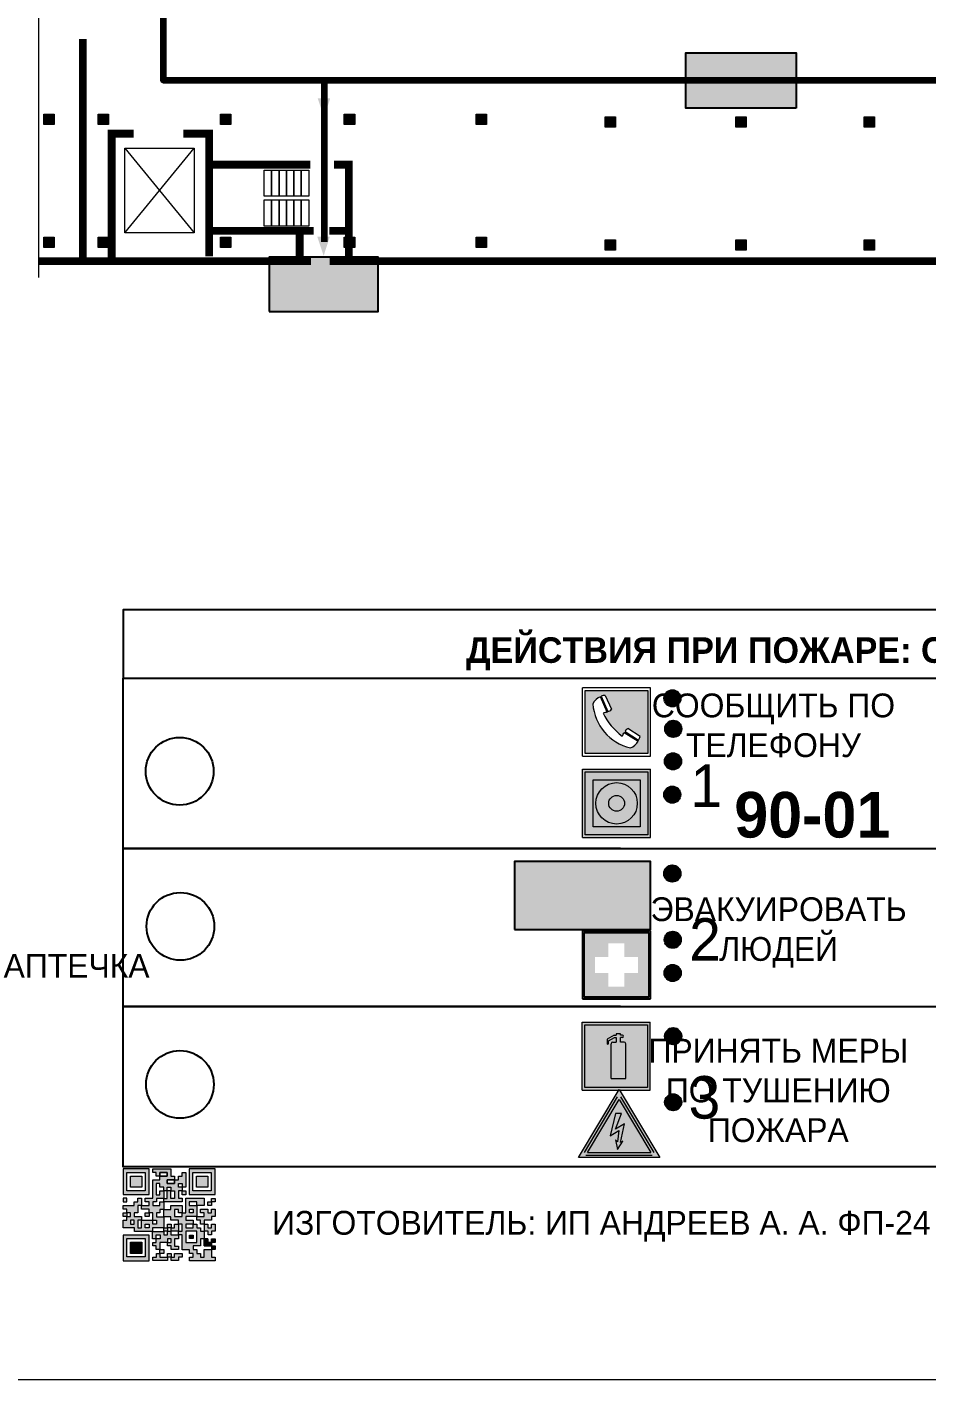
# Model space of a CAD drawing. Header units: millimetres. Extents: x 13810 to 67229, y 12374 to 21950.
# Drawn here: x 27290.6 to 27396.4, y 13757.5 to 13916.4 of the extents above; entities that cross this region are included whole.
import ezdxf

# ---------------------------------------------------------------- set-up
doc = ezdxf.new("R2010")
doc.units = ezdxf.units.MM
doc.layers.add('План_Штампы', color=7, linetype='Continuous')
doc.styles.add('обычный', font='arial.ttf')

# ---------------------------------------------------------------- blocks, each defined once
blk = doc.blocks.new('A$C3E6D3DDE')
at = {"lineweight": 5}
h = blk.add_hatch(color=40, dxfattribs=at)
h.paths.add_polyline_path([(24.1, 1.45), (16.46, -11.35), (31.74, -11.35)])
h.paths.add_polyline_path([(24.09, -0.46), (30.03, -10.41), (18.14, -10.41)], flags=16)
h.paths.add_polyline_path([(24.54, -3.08), (23.41, -6.02), (25.13, -5.01), (24.33, -8.5), (24.82, -8.27), (23.79, -9.86), (23.4, -8.04), (23.8, -8.43), (24.04, -6.29), (22.39, -7.25), (23.44, -3.08)], flags=0)
h = blk.add_hatch(color=256, dxfattribs=at)
h.paths.add_polyline_path([(24.37, 0.03, 0.567511), (23.82, 0.03), (17.59, -10.4, 0.582454), (17.86, -10.88), (30.32, -10.88, 0.582149), (30.6, -10.4)])
h.paths.add_polyline_path([(24.09, -0.46), (18.14, -10.41), (30.03, -10.41)], flags=16)
h.paths.add_polyline_path([(24.54, -3.08), (23.41, -6.02), (25.13, -5.01), (24.33, -8.5), (24.82, -8.27), (23.79, -9.86), (23.4, -8.04), (23.8, -8.43), (24.04, -6.29), (22.39, -7.25), (23.44, -3.08)], flags=0)
h = blk.add_hatch(color=40, dxfattribs=at)
h.paths.add_polyline_path([(24.09, -0.46), (18.14, -10.41), (30.03, -10.41)])
h.paths.add_polyline_path([(24.82, -8.27), (23.79, -9.86), (23.4, -8.04), (23.8, -8.43), (24.04, -6.29), (22.39, -7.25), (23.44, -3.08), (24.54, -3.08), (23.41, -6.02), (25.13, -5.01), (24.33, -8.5)], flags=16)
at = {"color": 40, "lineweight": 5}
for p, q in [((16.46, -11.35), (24.1, 1.45)), ((24.1, 1.45), (31.74, -11.35))]:
    blk.add_line(p, q, dxfattribs=at)
at = {"lineweight": 5}
for p, q in [((17.59, -10.4), (23.82, 0.03)), ((24.37, 0.03), (30.6, -10.4)), ((18.14, -10.41), (24.09, -0.46)), ((24.09, -0.46), (30.03, -10.41)), ((23.44, -3.08), (22.39, -7.25)), ((23.41, -6.02), (24.54, -3.08)), ((25.13, -5.01), (23.41, -6.02)), ((24.54, -3.08), (23.44, -3.08)), ((24.33, -8.5), (25.13, -5.01)), ((22.39, -7.25), (24.04, -6.29)), ((24.04, -6.29), (23.8, -8.43)), ((23.8, -8.43), (23.4, -8.04)), ((23.4, -8.04), (23.79, -9.86)), ((23.79, -9.86), (24.82, -8.27)), ((24.82, -8.27), (24.33, -8.5)), ((17.86, -10.88), (30.32, -10.88)), ((18.14, -10.41), (30.03, -10.41))]:
    blk.add_line(p, q, dxfattribs=at)
at = {"color": 50, "lineweight": 5}
blk.add_line((31.74, -11.35), (16.46, -11.35), dxfattribs=at)
blk = doc.blocks.new('A$C456E1F9C')
at = {"lineweight": 5}
h = blk.add_hatch(color=242, dxfattribs=at)
h.paths.add_polyline_path([(0.51, -1.47), (0.51, -13.26), (12.29, -13.26), (12.29, -1.47)])
h.paths.add_polyline_path([(5.42, -4.95, -0.254479), (4.78, -5.4), (3.52, -2.53, -0.209735), (4.23, -2.4)], flags=16)
h.paths.add_polyline_path([(8.53, -8.6), (10.87, -10.17), (10.54, -10.76), (8.03, -9.13, -0.192251)], flags=16)
h.paths.add_polyline_path([(4.61, -5.49, 0.005518), (3.87, -5.72, 0.128647), (7.49, -10.01, 0.00809), (7.83, -9.33), (10.47, -10.97, -0.16736), (8.99, -12.25, -0.327862), (1.95, -3.95, -0.166952), (3.36, -2.62)], flags=16)
at = {"color": 242, "lineweight": 5}
for p, q in [((0, -13.77), (0, -0.97)), ((12.8, -0.97), (0, -0.97)), ((3.52, -2.53), (4.78, -5.4)), ((4.23, -2.4), (5.42, -4.95)), ((12.8, -13.77), (12.8, -0.97)), ((4.61, -5.49), (3.36, -2.62)), ((7.83, -9.33), (10.47, -10.97)), ((8.03, -9.13), (10.54, -10.76)), ((10.81, -10.12), (8.53, -8.6)), ((10.8, -10.3), (10.81, -10.12)), ((10.54, -10.76), (10.8, -10.3)), ((0, -13.77), (12.8, -13.77))]:
    blk.add_line(p, q, dxfattribs=at)
blk.add_lwpolyline([(0.51, -1.47), (12.29, -1.47), (12.29, -13.26), (0.51, -13.26)], close=True, dxfattribs=at)
for centre, radius, start, end in [((4.02, -3.27), 0.891, 76.3284, 123.7092), ((4.59, -5.34), 2.99, 114.2845, 152.1974), ((11.12, -3.31), 9.19, 183.9915, 256.6009), ((4.68, -4.59), 0.824, 276.9621, 334.0723), ((14.98, -39.1), 35.17, 107.1487, 108.4135), ((13.86, -0.94), 11.08, 205.5536, 234.8762), ((-13.31, 0.8), 23.44, 332.5487, 334.4027), ((8.94, -9.5), 0.989, 114.4092, 157.9388), ((7.87, -9.46), 3, 291.9291, 329.9329)]:
    blk.add_arc(centre, radius, start, end, dxfattribs=at)
blk = doc.blocks.new('A$C54414219')
at = {"true_color": 0xffffff}
h = blk.add_hatch(color=7, dxfattribs=at)
h.paths.add_polyline_path([(2.39, -9.45), (2.39, -18.3), (11.23, -18.3), (11.23, -9.45)], flags=0)
h.paths.add_polyline_path([(10.71, -13.87, -1), (2.92, -13.87, -1)], flags=0)
h.paths.add_polyline_path([(8.3, -13.87, -1), (5.33, -13.87, -1)], flags=0)
h.paths.add_polyline_path([(0.41, -7.47), (0.41, -20.27), (13.21, -20.27), (13.21, -7.47)])
h.paths.add_polyline_path([(0.92, -19.77), (12.71, -19.77), (12.71, -7.98), (0.92, -7.98)], flags=16)
h.paths.add_polyline_path([(11.23, -9.45), (11.23, -18.3), (2.39, -18.3), (2.39, -9.45)], flags=0)
at = {"lineweight": 5}
h = blk.add_hatch(color=242, dxfattribs=at)
h.paths.add_polyline_path([(12.71, -7.98), (0.92, -7.98), (0.92, -19.77), (12.71, -19.77)])
h.paths.add_polyline_path([(11.23, -18.3), (2.39, -18.3), (2.39, -9.45), (11.23, -9.45)], flags=16)
h.paths.add_polyline_path([(10.71, -13.87, -1), (2.92, -13.87, -1)], flags=0)
h.paths.add_polyline_path([(8.3, -13.87, -1), (5.33, -13.87, -1)], flags=0)
at = {"true_color": 0xffffff}
h = blk.add_hatch(color=7, dxfattribs=at)
h.paths.add_polyline_path([(2.39, -9.45), (2.39, -18.3), (11.23, -18.3), (11.23, -9.45)])
h.paths.add_polyline_path([(10.71, -13.87, -1), (2.92, -13.87, -1)], flags=16)
h.paths.add_polyline_path([(8.3, -13.87, -1), (5.33, -13.87, -1)], flags=0)
at = {"lineweight": 5}
h = blk.add_hatch(color=242, dxfattribs=at)
h.paths.add_polyline_path([(2.92, -13.87, 1), (10.71, -13.87, 1)])
h.paths.add_polyline_path([(8.3, -13.87, -1), (5.33, -13.87, -1)], flags=16)
at = {"color": 242, "lineweight": 5}
for p, q in [((0.41, -20.27), (0.41, -7.47)), ((0.41, -7.47), (13.21, -7.47)), ((0.41, -7.47), (13.21, -7.47)), ((13.21, -20.27), (13.21, -7.47)), ((0.41, -20.27), (13.21, -20.27))]:
    blk.add_line(p, q, dxfattribs=at)
for points in [[(0.92, -7.98), (12.71, -7.98), (12.71, -19.77), (0.92, -19.77)], [(2.39, -9.45), (11.23, -9.45), (11.23, -18.3), (2.39, -18.3)]]:
    blk.add_lwpolyline(points, close=True, dxfattribs=at)
for radius in [3.89, 1.49]:
    blk.add_circle((6.81, -13.87), radius, dxfattribs=at)
blk = doc.blocks.new('A$C32E8229D')
at = {"true_color": 0xffffff}
blk.add_hatch(color=7, dxfattribs=at).paths.add_polyline_path([(0, 0), (0, -8), (16, -8), (16, 0)])
h = blk.add_hatch(color=126)
h.paths.add_polyline_path([(0.2, -0.2), (15.8, -0.2), (15.8, -7.8), (0.2, -7.8)])
h.paths.add_polyline_path([(13.49, -2.05), (12.08, -2.05), (11.37, -2.63, 0.162397), (11.29, -2.84), (11.29, -3.63), (10.35, -3.63), (10.35, -4.05), (11.68, -4.05), (11.68, -3.48), (12.26, -4.28), (11.29, -5.1), (11.29, -6.78), (11.85, -6.78), (11.85, -5.44), (12.8, -4.64), (12.8, -5.94), (14.46, -5.94), (14.46, -5.39), (13.45, -5.39), (13.45, -3.97), (12.46, -2.59), (13.15, -2.59), (13.69, -3.34), (14.18, -3)], flags=16)
h.paths.add_polyline_path([(10.74, -1.82, 1), (11.8, -1.82, 1)], flags=16)
h.paths.add_polyline_path([(9.39, -3.59), (5.99, -3.59), (6.56, -3.03), (5.91, -3.03), (5.1, -3.83), (5.91, -4.64), (6.56, -4.64), (5.99, -4.09), (9.39, -4.09)], flags=16)
h.paths.add_polyline_path([(4.29, -1.08), (1.72, -1.08), (1.72, -6.6), (4.29, -6.6)], flags=16)
at = {"color": 126}
blk.add_lwpolyline([(16, -8), (0, -8), (0, 0), (16, 0)], close=True, dxfattribs=at)
blk = doc.blocks.new('A$C18900ED3')
h = blk.add_hatch(color=126)
h.paths.add_polyline_path([(-0.18, -0.18), (-7.02, -0.18), (-7.02, -7.02), (-0.18, -7.02)])
h.paths.add_polyline_path([(-5.89, -4.46), (-5.89, -2.77), (-4.46, -2.77), (-4.46, -1.31), (-2.77, -1.31), (-2.77, -2.77), (-1.33, -2.77), (-1.33, -4.46), (-2.77, -4.46), (-2.77, -5.89), (-4.46, -5.89), (-4.46, -4.46)], flags=16)
at = {"color": 126}
for p, q in [((-7.2, 0), (-7.2, -7.2)), ((0, 0), (-7.2, 0)), ((0, -7.2), (0, 0)), ((-7.02, -7.02), (-7.02, -0.18)), ((-7.02, -0.18), (-0.18, -0.18)), ((-0.18, -0.18), (-0.18, -7.02)), ((-0.18, -7.02), (-7.02, -7.02)), ((-7.2, -7.2), (0, -7.2))]:
    blk.add_line(p, q, dxfattribs=at)
blk = doc.blocks.new('A$C3AD82952')
at = {"true_color": 0xf5f5ff}
h = blk.add_hatch(color=7, dxfattribs=at)
h.dxf.hatch_style = 1
h.paths.add_polyline_path([(8.21, 8.73, 0.414214), (7.89, 9.05), (7.22, 9.05), (7.22, 9.92), (7.59, 9.92, 1), (7.57, 10.36), (7.22, 10.36), (7.22, 10.6), (6.43, 10.6), (6.43, 10.36), (6.01, 10.36), (4.74, 9.59), (4.74, 8.69), (4.98, 8.73), (4.98, 9.26), (6.12, 9.91), (6.43, 9.91), (6.43, 9.05), (5.76, 9.05, 0.414214), (5.44, 8.73), (5.44, 2.2), (8.21, 2.2)], flags=0)
h.paths.add_polyline_path([(12.8, 12.8), (0, 12.8), (0, 0), (12.8, 0)])
h.paths.add_polyline_path([(0.51, 12.29), (12.29, 12.29), (12.29, 0.51), (0.51, 0.51)], flags=16)
h.paths.add_polyline_path([(4.74, 9.59), (6.01, 10.36), (6.43, 10.36), (6.43, 10.6), (7.22, 10.6), (7.22, 10.36), (7.59, 10.36, -0.94586), (7.59, 9.92), (7.22, 9.92), (7.22, 9.05), (7.89, 9.05, -0.414214), (8.21, 8.73), (8.21, 2.2), (5.44, 2.2), (5.44, 8.73, -0.414214), (5.76, 9.05), (6.43, 9.05), (6.43, 9.91), (6.12, 9.91), (4.98, 9.26), (4.98, 8.73), (4.74, 8.69)], flags=0)
h = blk.add_hatch(color=242)
h.dxf.hatch_style = 1
h.paths.add_polyline_path([(12.29, 12.29), (0.51, 12.29), (0.51, 0.51), (12.29, 0.51)])
h.paths.add_polyline_path([(4.74, 8.69), (4.74, 9.59), (6.01, 10.36), (6.43, 10.36), (6.43, 10.6), (7.22, 10.6), (7.22, 10.36), (7.59, 10.36, -0.94586), (7.59, 9.92), (7.22, 9.92), (7.22, 9.05), (7.89, 9.05, -0.414214), (8.21, 8.73), (8.21, 2.2), (5.44, 2.2), (5.44, 8.73, -0.414214), (5.76, 9.05), (6.43, 9.05), (6.43, 9.91), (6.12, 9.91), (4.98, 9.26), (4.98, 8.73)], flags=16)
h = blk.add_hatch(color=7, dxfattribs=at)
h.dxf.hatch_style = 1
h.paths.add_polyline_path([(8.21, 8.73, 0.414214), (7.89, 9.05), (7.22, 9.05), (7.22, 9.92), (7.59, 9.92, 1), (7.57, 10.36), (7.22, 10.36), (7.22, 10.6), (6.43, 10.6), (6.43, 10.36), (6.01, 10.36), (4.74, 9.59), (4.74, 8.69), (4.98, 8.73), (4.98, 9.26), (6.12, 9.91), (6.43, 9.91), (6.43, 9.05), (5.76, 9.05, 0.414214), (5.44, 8.73), (5.44, 2.2), (8.21, 2.2)])
at = {"color": 242, "lineweight": 5}
for p, q in [((0, 0), (0, 12.8)), ((0, 12.8), (12.8, 12.8)), ((12.8, 0), (12.8, 12.8)), ((6.01, 10.36), (4.74, 9.59)), ((6.01, 10.36), (6.43, 10.36)), ((7.22, 10.6), (6.43, 10.6)), ((6.43, 10.6), (6.43, 10.36)), ((7.22, 10.36), (7.22, 10.6)), ((7.59, 10.36), (7.22, 10.36)), ((4.74, 9.59), (4.74, 8.69)), ((4.74, 8.69), (4.98, 8.73)), ((4.98, 9.26), (6.12, 9.91)), ((4.98, 8.73), (4.98, 9.26)), ((5.44, 2.2), (5.44, 8.73)), ((5.76, 9.05), (6.43, 9.05)), ((6.12, 9.91), (6.43, 9.91)), ((6.43, 9.91), (6.43, 9.05)), ((7.22, 9.05), (7.22, 9.92)), ((7.59, 9.92), (7.22, 9.92)), ((7.89, 9.05), (7.22, 9.05)), ((8.21, 2.2), (8.21, 8.73)), ((0, 0), (12.8, 0)), ((5.44, 2.2), (8.21, 2.2))]:
    blk.add_line(p, q, dxfattribs=at)
blk.add_lwpolyline([(0.51, 12.29), (12.29, 12.29), (12.29, 0.51), (0.51, 0.51)], close=True, dxfattribs=at)
for centre, radius, start, end in [((7.58, 10.14), 0.223, 273.1875, 86.8125), ((5.76, 8.73), 0.32, 90, 180), ((7.89, 8.73), 0.32, 0, 90)]:
    blk.add_arc(centre, radius, start, end, dxfattribs=at)
blk = doc.blocks.new('QR')
at = {"lineweight": 0}
h = blk.add_hatch(color=256, dxfattribs=at)
h.dxf.hatch_style = 1
h.paths.add_polyline_path([(9241.16, 2687.38), (9242.01, 2687.38), (9242.01, 2687.83), (9241.59, 2687.83), (9241.59, 2688.68), (9239.45, 2688.68), (9239.45, 2688.25), (9239.86, 2688.25), (9239.86, 2687.83), (9240.29, 2687.83), (9240.29, 2688.25), (9241.16, 2688.25), (9241.16, 2687.83), (9240.29, 2687.83), (9240.29, 2687.38), (9239.45, 2687.38), (9239.45, 2685.22), (9238.57, 2685.22), (9238.57, 2684.8), (9239.02, 2684.8), (9239.02, 2684.37), (9238.13, 2684.37), (9238.13, 2683.92), (9239.02, 2683.92), (9239.02, 2683.5), (9239.44, 2683.5), (9239.44, 2682.64), (9239.87, 2682.64), (9239.87, 2682.18), (9239.44, 2682.18), (9239.44, 2682.64), (9238.13, 2682.64), (9238.13, 2681.76), (9237.71, 2681.76), (9237.71, 2682.64), (9238.13, 2682.64), (9238.13, 2683.07), (9237.27, 2683.07), (9237.27, 2683.51), (9237.71, 2683.51), (9237.71, 2684.37), (9238.13, 2684.37), (9238.13, 2685.22), (9237.71, 2685.22), (9237.71, 2684.8), (9237.28, 2684.8), (9237.28, 2684.38), (9235.98, 2684.38), (9235.98, 2683.92), (9236.4, 2683.92), (9236.4, 2683.49), (9236.84, 2683.49), (9236.84, 2683.07), (9236.4, 2683.07), (9236.4, 2682.64), (9235.98, 2682.64), (9235.98, 2681.76), (9237.29, 2681.76), (9237.29, 2681.33), (9239.43, 2681.33), (9239.43, 2681.76), (9240.74, 2681.76), (9240.74, 2683.05), (9239.87, 2683.05), (9239.87, 2683.5), (9240.29, 2683.5), (9240.29, 2683.91), (9240.74, 2683.91), (9240.74, 2684.81), (9240.29, 2684.81), (9240.29, 2684.79), (9240.29, 2684.37), (9239.45, 2684.37), (9239.45, 2684.8), (9239.87, 2684.8), (9239.87, 2685.21), (9240.74, 2685.21), (9240.74, 2686.1), (9240.29, 2686.1), (9240.29, 2685.64), (9239.86, 2685.64), (9239.86, 2686.95), (9240.29, 2686.95), (9240.29, 2686.52), (9240.74, 2686.52), (9240.74, 2686.1), (9241.16, 2686.1), (9241.16, 2686.53), (9241.59, 2686.53), (9241.59, 2686.1), (9242.02, 2686.1), (9242.02, 2685.21), (9241.59, 2685.21), (9241.59, 2686.1), (9241.16, 2686.1), (9241.16, 2685.21), (9240.74, 2685.21), (9240.74, 2684.81), (9242.89, 2684.81), (9242.89, 2685.22), (9242.47, 2685.22), (9242.47, 2686.11), (9242.89, 2686.11), (9242.89, 2686.52), (9242.46, 2686.52), (9242.46, 2686.95), (9242.89, 2686.95), (9242.89, 2686.52), (9243.32, 2686.52), (9243.32, 2688.26), (9242.9, 2688.26), (9242.9, 2687.83), (9242.47, 2687.83), (9242.47, 2687.38), (9242.01, 2687.38), (9242.01, 2686.94), (9241.16, 2686.94)])
h.paths.add_polyline_path([(9239.02, 2682.18), (9239.02, 2681.76), (9238.54, 2681.76), (9238.54, 2682.18)], flags=16)
h.paths.add_polyline_path([(9237.27, 2682.65), (9237.27, 2682.19), (9236.83, 2682.19), (9236.83, 2682.65)], flags=16)
h = blk.add_hatch(color=256, dxfattribs=at)
h.dxf.hatch_style = 1
h.paths.add_polyline_path([(9238.15, 2687.83), (9236.83, 2687.83), (9236.83, 2686.52), (9238.15, 2686.52)], flags=0)
h.paths.add_polyline_path([(9239.01, 2685.65), (9239.01, 2688.68), (9235.98, 2688.68), (9235.98, 2685.65)])
h.paths.add_polyline_path([(9236.41, 2686.1), (9236.41, 2688.26), (9238.56, 2688.26), (9238.56, 2686.1)], flags=16)
h.paths.add_polyline_path([(9236.83, 2686.52), (9236.83, 2687.83), (9238.15, 2687.83), (9238.15, 2686.52)], flags=0)
h = blk.add_hatch(color=256, dxfattribs=at)
h.dxf.hatch_style = 1
h.paths.add_polyline_path([(9238.15, 2686.52), (9238.15, 2687.83), (9236.83, 2687.83), (9236.83, 2686.52)])
h.paths.add_polyline_path([(9245.91, 2686.52), (9245.91, 2687.83), (9244.59, 2687.83), (9244.59, 2686.52)], flags=0)
h.paths.add_polyline_path([(9246.77, 2685.65), (9246.77, 2688.68), (9243.74, 2688.68), (9243.74, 2685.65)])
h.paths.add_polyline_path([(9244.17, 2686.1), (9244.17, 2688.26), (9246.32, 2688.26), (9246.32, 2686.1)], flags=16)
h.paths.add_polyline_path([(9244.59, 2686.52), (9244.59, 2687.83), (9245.91, 2687.83), (9245.91, 2686.52)], flags=0)
h = blk.add_hatch(color=256, dxfattribs=at)
h.dxf.hatch_style = 1
h.paths.add_polyline_path([(9240.75, 2681.76), (9240.75, 2681.35), (9241.17, 2681.35), (9241.17, 2681.76)])
h.paths.add_polyline_path([(9241.6, 2682.18), (9241.17, 2682.18), (9241.17, 2681.76), (9241.6, 2681.76)])
h.paths.add_polyline_path([(9242.47, 2681.34), (9242.47, 2682.19), (9242.02, 2682.19), (9242.02, 2681.76), (9241.6, 2681.76), (9241.6, 2681.34)])
h.paths.add_polyline_path([(9239.87, 2678.3), (9239.44, 2678.3), (9239.44, 2677.89), (9241.17, 2677.89), (9241.17, 2678.3), (9240.28, 2678.3), (9240.28, 2678.73), (9239.87, 2678.73)])
h.paths.add_polyline_path([(9240.75, 2678.73), (9240.75, 2679.19), (9240.28, 2679.19), (9240.28, 2678.73)])
h.paths.add_polyline_path([(9241.6, 2678.73), (9241.17, 2678.73), (9241.17, 2678.3), (9241.6, 2678.3)])
h.paths.add_polyline_path([(9242.02, 2678.3), (9241.6, 2678.3), (9241.6, 2677.89), (9242.48, 2677.89), (9242.48, 2678.31), (9242.9, 2678.31), (9242.9, 2678.73), (9242.02, 2678.73)])
h.paths.add_polyline_path([(9246.36, 2684.37), (9246.36, 2684.79), (9245.93, 2684.79), (9245.93, 2684.37)])
h.paths.add_polyline_path([(9246.78, 2685.2), (9246.36, 2685.2), (9246.36, 2684.79), (9246.78, 2684.79)])
h.paths.add_polyline_path([(9245.91, 2687.83), (9244.59, 2687.83), (9244.59, 2686.52), (9245.91, 2686.52)])
h = blk.add_hatch(color=256, dxfattribs=at)
h.dxf.hatch_style = 1
h.paths.add_polyline_path([(9243.32, 2686.11), (9242.89, 2686.11), (9242.89, 2685.64), (9243.32, 2685.64)])
h.paths.add_polyline_path([(9239.02, 2683.07), (9239.02, 2683.5), (9238.56, 2683.5), (9238.56, 2683.07)])
h.paths.add_polyline_path([(9236.4, 2684.8), (9236.4, 2685.22), (9235.98, 2685.22), (9235.98, 2684.8)])
h.paths.add_polyline_path([(9236.4, 2683.07), (9236.4, 2683.49), (9235.98, 2683.49), (9235.98, 2683.07)])
h = blk.add_hatch(color=256, dxfattribs=at)
h.dxf.hatch_style = 1
h.paths.add_polyline_path([(9243.32, 2682.64), (9243.32, 2683.07), (9244.62, 2683.07), (9244.62, 2684.37), (9243.74, 2684.37), (9243.74, 2684.8), (9244.62, 2684.8), (9244.62, 2684.37), (9245.48, 2684.37), (9245.48, 2685.22), (9243.32, 2685.22), (9243.32, 2683.5), (9242.89, 2683.5), (9242.89, 2683.06), (9242.01, 2683.06), (9242.01, 2683.91), (9242.47, 2683.91), (9242.47, 2683.5), (9242.89, 2683.5), (9242.89, 2684.38), (9241.59, 2684.38), (9241.59, 2683.91), (9240.74, 2683.91), (9240.74, 2683.05), (9241.59, 2683.05), (9241.59, 2682.64), (9242.47, 2682.64), (9242.47, 2682.19), (9242.91, 2682.19), (9242.91, 2681.34), (9242.48, 2681.34), (9242.48, 2680.91), (9242.91, 2680.91), (9242.91, 2679.17), (9243.75, 2679.17), (9243.75, 2678.73), (9244.2, 2678.73), (9244.2, 2678.3), (9243.75, 2678.3), (9243.75, 2677.88), (9246.78, 2677.88), (9246.78, 2678.3), (9246.35, 2678.3), (9246.35, 2679.19), (9245.48, 2679.19), (9245.48, 2678.31), (9245.05, 2678.31), (9245.05, 2678.73), (9244.62, 2678.73), (9244.62, 2679.19), (9244.2, 2679.19), (9244.2, 2679.61), (9245.05, 2679.61), (9245.05, 2680.46), (9245.48, 2680.46), (9245.48, 2681.34), (9245.04, 2681.34), (9245.04, 2681.76), (9244.63, 2681.76), (9244.63, 2682.19), (9244.21, 2682.19), (9244.21, 2681.76), (9243.32, 2681.76), (9243.32, 2682.19), (9244.21, 2682.19), (9244.21, 2682.64)])
h.paths.add_polyline_path([(9243.75, 2683.49), (9243.75, 2683.92), (9244.21, 2683.92), (9244.21, 2683.49)], flags=16)
h.paths.add_polyline_path([(9243.32, 2681.34), (9244.63, 2681.34), (9244.63, 2680.04), (9243.32, 2680.04)], flags=16)
h.paths.add_polyline_path([(9243.76, 2680.89), (9244.18, 2680.89), (9244.18, 2680.48), (9243.76, 2680.48)], flags=0)
h = blk.add_hatch(color=256, dxfattribs=at)
h.dxf.hatch_style = 1
h.paths.add_polyline_path([(9246.36, 2683.07), (9246.78, 2683.07), (9246.78, 2683.92), (9246.36, 2683.92), (9246.36, 2683.49), (9245.92, 2683.49), (9245.92, 2683.92), (9245.06, 2683.92), (9245.06, 2683.49), (9245.48, 2683.49), (9245.48, 2683.07), (9244.62, 2683.07), (9244.62, 2682.65), (9245.05, 2682.65), (9245.05, 2682.18), (9245.48, 2682.18), (9245.48, 2682.65), (9246.36, 2682.65)])
h.paths.add_polyline_path([(9246.78, 2682.18), (9246.36, 2682.18), (9246.36, 2681.75), (9245.92, 2681.75), (9245.92, 2682.18), (9245.48, 2682.18), (9245.48, 2681.34), (9245.48, 2681.34), (9245.94, 2681.34), (9245.94, 2680.91), (9246.36, 2680.91), (9246.36, 2681.34), (9246.78, 2681.34)])
h = blk.add_hatch(color=256, dxfattribs=at)
h.dxf.hatch_style = 1
h.paths.add_polyline_path([(9235.98, 2680.9), (9235.98, 2677.86), (9239.02, 2677.86), (9239.02, 2680.9)])
h.paths.add_polyline_path([(9238.57, 2680.48), (9238.57, 2678.32), (9236.41, 2678.32), (9236.41, 2680.48)], flags=16)
h.paths.add_polyline_path([(9238.15, 2680.05), (9238.15, 2678.74), (9236.83, 2678.74), (9236.83, 2680.05)], flags=0)
h = blk.add_hatch(color=256, dxfattribs=at)
h.dxf.hatch_style = 1
h.paths.add_polyline_path([(9238.15, 2680.05), (9236.83, 2680.05), (9236.83, 2678.74), (9238.15, 2678.74)])
h = blk.add_hatch(color=256, dxfattribs=at)
h.dxf.hatch_style = 1
h.paths.add_polyline_path([(9242.02, 2680.46), (9242.48, 2680.46), (9242.48, 2680.91), (9241.58, 2680.91), (9241.58, 2681.35), (9241.17, 2681.35), (9241.17, 2680.91), (9240.75, 2680.91), (9240.75, 2681.33), (9239.43, 2681.33), (9239.43, 2680.46), (9239.86, 2680.46), (9239.86, 2680.92), (9240.3, 2680.92), (9240.3, 2680.46), (9239.86, 2680.46), (9239.86, 2680.04), (9239.44, 2680.04), (9239.44, 2679.62), (9239.86, 2679.62), (9239.86, 2679.19), (9240.29, 2679.19), (9240.29, 2680.03), (9241.18, 2680.03), (9241.18, 2680.47), (9241.6, 2680.47), (9241.6, 2680.03), (9241.18, 2680.03), (9241.18, 2679.61), (9241.6, 2679.61), (9241.6, 2679.19), (9242.47, 2679.19), (9242.47, 2679.6), (9242.02, 2679.6)])
h = blk.add_hatch(color=256, dxfattribs=at)
h.dxf.hatch_style = 1
h.paths.add_polyline_path([(9244.18, 2680.48), (9244.18, 2680.89), (9243.76, 2680.89), (9243.76, 2680.48)])
h = blk.add_hatch(color=256, dxfattribs=at)
h.dxf.hatch_style = 1
h.paths.add_polyline_path([(9245.93, 2680.04), (9245.93, 2680.46), (9245.48, 2680.46), (9245.48, 2679.62), (9246.35, 2679.62), (9246.35, 2680.04)])
h.paths.add_polyline_path([(9246.78, 2680.04), (9246.78, 2680.46), (9246.35, 2680.46), (9246.35, 2680.04)])
h.paths.add_polyline_path([(9246.78, 2679.18), (9246.78, 2679.62), (9246.35, 2679.62), (9246.35, 2679.18)])
for points in [[(9237.71, 2685.22), (9238.13, 2685.22), (9238.13, 2684.37), (9237.71, 2684.37), (9237.71, 2683.51), (9237.27, 2683.51), (9237.27, 2683.07), (9238.13, 2683.07), (9238.13, 2682.64), (9237.71, 2682.64), (9237.71, 2681.76), (9238.13, 2681.76), (9238.13, 2682.64), (9239.44, 2682.64), (9239.44, 2683.5), (9239.02, 2683.5), (9239.02, 2683.07), (9238.56, 2683.07), (9238.56, 2683.5), (9239.02, 2683.5), (9239.02, 2683.92), (9238.13, 2683.92), (9238.13, 2684.37), (9239.02, 2684.37), (9239.02, 2684.8), (9238.57, 2684.8), (9238.57, 2685.22), (9239.45, 2685.22), (9239.45, 2687.38), (9240.29, 2687.38), (9240.29, 2687.83), (9239.86, 2687.83), (9239.86, 2688.25), (9239.45, 2688.25), (9239.45, 2688.68), (9241.59, 2688.68), (9241.59, 2687.83), (9242.01, 2687.83), (9242.01, 2687.38), (9242.47, 2687.38), (9242.47, 2687.83), (9242.9, 2687.83), (9242.9, 2688.26), (9243.32, 2688.26), (9243.32, 2686.52), (9242.89, 2686.52), (9242.89, 2686.11), (9243.32, 2686.11), (9243.32, 2685.64), (9242.89, 2685.64), (9242.89, 2686.11), (9242.47, 2686.11), (9242.47, 2685.22), (9242.89, 2685.22), (9242.89, 2684.81), (9240.74, 2684.81), (9240.74, 2683.91), (9241.59, 2683.91), (9241.59, 2684.38), (9242.89, 2684.38), (9242.89, 2683.5), (9242.47, 2683.5), (9242.47, 2683.91), (9242.01, 2683.91), (9242.01, 2683.06), (9242.89, 2683.06), (9242.89, 2683.5), (9243.32, 2683.5), (9243.32, 2685.22), (9245.48, 2685.22), (9245.48, 2684.37), (9244.62, 2684.37), (9244.62, 2683.07), (9245.48, 2683.07), (9245.48, 2683.49), (9245.06, 2683.49), (9245.06, 2683.92), (9245.92, 2683.92), (9245.92, 2683.49), (9246.36, 2683.49), (9246.36, 2683.92), (9246.78, 2683.92), (9246.78, 2683.07), (9246.36, 2683.07), (9246.36, 2682.65), (9245.48, 2682.65), (9245.48, 2682.18), (9245.92, 2682.18), (9245.92, 2681.75), (9246.36, 2681.75), (9246.36, 2682.18), (9246.78, 2682.18), (9246.78, 2681.34), (9246.36, 2681.34), (9246.36, 2680.91), (9245.94, 2680.91), (9245.94, 2681.34), (9245.48, 2681.34), (9245.48, 2680.46), (9245.93, 2680.46), (9245.93, 2680.04), (9246.35, 2680.04), (9246.35, 2680.46), (9246.78, 2680.46), (9246.78, 2680.04), (9246.78, 2680.04), (9246.35, 2680.04), (9246.35, 2679.62), (9246.78, 2679.62), (9246.78, 2679.18), (9246.35, 2679.18), (9246.35, 2678.3), (9246.78, 2678.3), (9246.78, 2677.88), (9243.75, 2677.88), (9243.75, 2678.3), (9244.2, 2678.3), (9244.2, 2678.73), (9243.75, 2678.73), (9243.75, 2679.17), (9242.91, 2679.17), (9242.91, 2680.91), (9242.48, 2680.91), (9242.48, 2680.46), (9242.02, 2680.46), (9242.02, 2679.6), (9242.47, 2679.6), (9242.47, 2679.19), (9241.6, 2679.19), (9241.6, 2679.61), (9241.18, 2679.61), (9241.18, 2680.03), (9240.29, 2680.03), (9240.29, 2679.19), (9240.75, 2679.19), (9240.75, 2678.73), (9240.28, 2678.73), (9240.28, 2678.3), (9241.17, 2678.3), (9241.17, 2678.73), (9241.6, 2678.73), (9241.6, 2678.3), (9242.02, 2678.3), (9242.02, 2678.73), (9242.9, 2678.73), (9242.9, 2678.31), (9242.48, 2678.31), (9242.48, 2677.89), (9241.6, 2677.89), (9241.6, 2678.3), (9241.17, 2678.3), (9241.17, 2677.89), (9239.44, 2677.89), (9239.44, 2678.3), (9239.87, 2678.3), (9239.87, 2678.73), (9240.28, 2678.73), (9240.28, 2679.19), (9240.29, 2679.19), (9239.86, 2679.19), (9239.86, 2679.62), (9239.44, 2679.62), (9239.44, 2680.04), (9239.86, 2680.04), (9239.86, 2680.46), (9239.43, 2680.46), (9239.43, 2681.33), (9237.29, 2681.33), (9237.29, 2681.76), (9235.98, 2681.76), (9235.98, 2682.64), (9236.4, 2682.64), (9236.4, 2683.07), (9235.98, 2683.07), (9235.98, 2683.49), (9236.4, 2683.49), (9236.4, 2683.92), (9235.98, 2683.92), (9235.98, 2684.38), (9237.28, 2684.38), (9237.28, 2684.8), (9237.71, 2684.8), (9237.71, 2685.22), (9237.92, 2685.22)], [(9240.74, 2686.1), (9240.74, 2686.52), (9240.29, 2686.52), (9240.29, 2686.95), (9239.86, 2686.95), (9239.86, 2685.64), (9240.29, 2685.64), (9240.29, 2686.1), (9240.74, 2686.1), (9240.74, 2686.52)], [(9240.74, 2685.21), (9239.87, 2685.21), (9239.87, 2684.8), (9239.45, 2684.8), (9239.45, 2684.37), (9240.29, 2684.37), (9240.29, 2684.79), (9240.29, 2684.81), (9240.74, 2684.81), (9240.74, 2685.21), (9239.87, 2685.21)], [(9244.62, 2684.37), (9244.62, 2684.8), (9243.74, 2684.8), (9243.74, 2684.37), (9244.62, 2684.37)], [(9240.74, 2683.91), (9240.29, 2683.91), (9240.29, 2683.5), (9239.87, 2683.5), (9239.87, 2683.05), (9240.74, 2683.05), (9240.74, 2683.91)], [(9240.74, 2683.05), (9240.74, 2681.76), (9239.43, 2681.76), (9239.43, 2681.33), (9240.75, 2681.33), (9240.75, 2681.35), (9240.75, 2680.91), (9241.17, 2680.91), (9241.17, 2681.35), (9241.58, 2681.35), (9241.58, 2680.91), (9242.48, 2680.91), (9242.48, 2681.34), (9242.91, 2681.34), (9242.91, 2682.19), (9242.47, 2682.19), (9242.47, 2682.64), (9241.59, 2682.64), (9241.59, 2683.05), (9240.74, 2683.05)], [(9241.6, 2681.76), (9242.02, 2681.76), (9242.02, 2682.19), (9242.47, 2682.19), (9242.47, 2681.34), (9241.6, 2681.34), (9241.6, 2681.76)], [(9244.62, 2683.07), (9243.32, 2683.07), (9243.32, 2682.64), (9244.21, 2682.64), (9244.21, 2682.19), (9243.32, 2682.19), (9243.32, 2681.76), (9244.21, 2681.76), (9244.21, 2682.19), (9244.63, 2682.19), (9244.63, 2681.76), (9245.04, 2681.76), (9245.04, 2681.34), (9245.48, 2681.34)], [(9245.48, 2682.18), (9245.05, 2682.18), (9245.05, 2682.65), (9244.62, 2682.65), (9244.62, 2683.07)], [(9245.48, 2682.18), (9245.48, 2681.34)], [(9239.86, 2680.46), (9239.86, 2680.92), (9240.3, 2680.92), (9240.3, 2680.46), (9239.86, 2680.46)], [(9245.48, 2680.46), (9245.05, 2680.46), (9245.05, 2679.61), (9244.2, 2679.61), (9244.2, 2679.19), (9244.62, 2679.19), (9244.62, 2678.73), (9245.05, 2678.73), (9245.05, 2678.31), (9245.48, 2678.31), (9245.48, 2679.19), (9246.35, 2679.19), (9246.35, 2679.07)], [(9246.35, 2679.62), (9245.48, 2679.62), (9245.48, 2680.46)], [(9245.48, 2680.46), (9245.48, 2679.62), (9246.35, 2679.62), (9246.35, 2680.04), (9245.93, 2680.04), (9245.93, 2680.46), (9245.48, 2680.46), (9245.48, 2679.62)], [(9246.35, 2679.62), (9246.35, 2679.18)]]:
    blk.add_lwpolyline(points, dxfattribs=at)
for points in [[(9235.98, 2685.65), (9239.01, 2685.65), (9239.01, 2688.68), (9235.98, 2688.68)], [(9236.41, 2688.26), (9238.56, 2688.26), (9238.56, 2686.1), (9236.41, 2686.1)], [(9240.29, 2687.83), (9241.16, 2687.83), (9241.16, 2688.25), (9240.29, 2688.25)], [(9240.29, 2688.25), (9241.16, 2688.25), (9241.16, 2687.83), (9240.29, 2687.83)], [(9243.74, 2685.65), (9246.77, 2685.65), (9246.77, 2688.68), (9243.74, 2688.68)], [(9244.17, 2688.26), (9246.32, 2688.26), (9246.32, 2686.1), (9244.17, 2686.1)], [(9236.83, 2687.83), (9238.15, 2687.83), (9238.15, 2686.52), (9236.83, 2686.52)], [(9242.01, 2687.38), (9241.16, 2687.38), (9241.16, 2686.94), (9242.01, 2686.94)], [(9241.16, 2687.38), (9242.01, 2687.38), (9242.01, 2686.94), (9241.16, 2686.94)], [(9241.16, 2686.53), (9241.59, 2686.53), (9241.59, 2686.1), (9241.16, 2686.1)], [(9242.89, 2686.52), (9242.46, 2686.52), (9242.46, 2686.95), (9242.89, 2686.95)], [(9244.59, 2687.83), (9245.91, 2687.83), (9245.91, 2686.52), (9244.59, 2686.52)], [(9235.98, 2684.8), (9236.4, 2684.8), (9236.4, 2685.22), (9235.98, 2685.22)], [(9241.16, 2686.1), (9240.74, 2686.1), (9240.74, 2685.21), (9241.16, 2685.21)], [(9241.59, 2686.1), (9242.02, 2686.1), (9242.02, 2685.21), (9241.59, 2685.21)], [(9245.93, 2684.79), (9246.36, 2684.79), (9246.36, 2684.37), (9245.93, 2684.37)], [(9246.36, 2685.2), (9246.78, 2685.2), (9246.78, 2684.79), (9246.36, 2684.79)], [(9236.4, 2683.07), (9236.84, 2683.07), (9236.84, 2683.49), (9236.4, 2683.49)], [(9243.75, 2683.92), (9244.21, 2683.92), (9244.21, 2683.49), (9243.75, 2683.49)], [(9236.83, 2682.19), (9237.27, 2682.19), (9237.27, 2682.65), (9236.83, 2682.65)], [(9238.54, 2682.18), (9239.02, 2682.18), (9239.02, 2681.76), (9238.54, 2681.76)], [(9239.44, 2682.64), (9239.87, 2682.64), (9239.87, 2682.18), (9239.44, 2682.18)], [(9240.75, 2681.76), (9241.17, 2681.76), (9241.17, 2681.35), (9240.75, 2681.35)], [(9241.17, 2682.18), (9241.6, 2682.18), (9241.6, 2681.76), (9241.17, 2681.76)], [(9235.98, 2677.86), (9239.02, 2677.86), (9239.02, 2680.9), (9235.98, 2680.9)], [(9236.41, 2680.48), (9238.57, 2680.48), (9238.57, 2678.32), (9236.41, 2678.32)], [(9236.83, 2680.05), (9238.15, 2680.05), (9238.15, 2678.74), (9236.83, 2678.74)], [(9241.18, 2680.03), (9241.6, 2680.03), (9241.6, 2680.47), (9241.18, 2680.47)], [(9243.32, 2680.04), (9244.63, 2680.04), (9244.63, 2681.34), (9243.32, 2681.34)], [(9243.76, 2680.89), (9244.18, 2680.89), (9244.18, 2680.48), (9243.76, 2680.48)]]:
    blk.add_lwpolyline(points, close=True, dxfattribs=at)
blk = doc.blocks.new('A$C7B4425F7')
at = {"true_color": 0xffffff}
blk.add_hatch(color=7, dxfattribs=at).paths.add_polyline_path([(0, 0), (-16, 0), (-16, -8), (0, -8)])
h = blk.add_hatch(color=126)
h.paths.add_polyline_path([(-0.2, -0.2), (-15.8, -0.2), (-15.8, -7.8), (-0.2, -7.8)])
h.paths.add_polyline_path([(-11.76, -2.03), (-11.76, -3.66), (-11.17, -3.66, -0.568275), (-11.17, -6.18), (-12.58, -6.18), (-12.58, -2.03)], flags=16)
h.paths.add_polyline_path([(-13.33, -4.12, -0.495768), (-13.59, -6.18), (-15.03, -6.18), (-15.03, -2.03), (-13.59, -2.03, -0.487973)], flags=16)
h.paths.add_polyline_path([(-10.25, -2.03), (-9.48, -2.03), (-9.48, -6.18), (-10.25, -6.18)], flags=16)
h.paths.add_polyline_path([(-13.84, -3.69), (-14.24, -3.69), (-14.24, -3.03), (-13.9, -3.03, -0.692621)], flags=0)
h.paths.add_polyline_path([(-9.15, -2.03), (-8.4, -2.03), (-8.04, -3.07), (-7.68, -2.03), (-6.93, -2.03), (-7.64, -4.1), (-6.93, -6.18), (-7.68, -6.18), (-8.04, -5.14), (-8.4, -6.18), (-9.15, -6.18), (-8.44, -4.1)], flags=16)
h.paths.add_polyline_path([(-11.76, -4.46), (-11.42, -4.46, -0.692621), (-11.36, -5.12), (-11.76, -5.12)], flags=0)
h.paths.add_polyline_path([(-13.9, -5.2), (-14.24, -5.2), (-14.24, -4.55), (-13.84, -4.55, -0.708038)], flags=0)
edge = h.paths.add_edge_path(flags=16)
edge.add_ellipse((-5.51, -4.08), major_axis=(0, 2.05), ratio=0.586184, start_angle=0, end_angle=360)
edge = h.paths.add_edge_path(flags=0)
edge.add_ellipse((-5.51, -4.08), major_axis=(0, 1.14), ratio=0.454828, start_angle=0, end_angle=360)
h.paths.add_polyline_path([(-4.13, -4.96, 0.377264), (-3.48, -4.52, 0.0555), (-3.16, -2.03), (-1.66, -2.03), (-1.66, -4.96), (-0.96, -4.96), (-0.96, -7.01), (-1.75, -7.01), (-1.75, -6.18), (-3.3, -6.18), (-3.3, -7.02), (-4.13, -7.02)], flags=16)
h.paths.add_polyline_path([(-2.73, -2.91), (-2.28, -2.91), (-2.28, -4.96), (-3.05, -4.96, 0.079136)], flags=0)
at = {"color": 126}
blk.add_lwpolyline([(-16, -8), (0, -8), (0, 0), (-16, 0)], close=True, dxfattribs=at)

msp = doc.modelspace()

# ---------------------------------------------------------------- hatches: boundary and pattern name
at = {"lineweight": 0}
h = msp.add_hatch(color=256, dxfattribs=at)
h.dxf.hatch_style = 1
h.paths.add_polyline_path([(27293.83, 13904.94), (27293.83, 13906.17), (27292.61, 13906.17), (27292.61, 13904.94)])
h = msp.add_hatch(color=256, dxfattribs=at)
h.dxf.hatch_style = 1
h.paths.add_polyline_path([(27300.22, 13904.94), (27300.22, 13906.17), (27299, 13906.17), (27299, 13904.94)])
h = msp.add_hatch(color=256, dxfattribs=at)
h.dxf.hatch_style = 1
h.paths.add_polyline_path([(27314.57, 13904.94), (27314.57, 13906.17), (27313.35, 13906.17), (27313.35, 13904.94)])
h = msp.add_hatch(color=256, dxfattribs=at)
h.dxf.hatch_style = 1
h.paths.add_polyline_path([(27329.13, 13904.94), (27329.13, 13906.17), (27327.91, 13906.17), (27327.91, 13904.94)])
h = msp.add_hatch(color=256, dxfattribs=at)
h.dxf.hatch_style = 1
h.paths.add_polyline_path([(27344.62, 13904.94), (27344.62, 13906.17), (27343.4, 13906.17), (27343.4, 13904.94)])
h = msp.add_hatch(color=256, dxfattribs=at)
h.dxf.hatch_style = 1
h.paths.add_polyline_path([(27359.76, 13904.63), (27359.76, 13905.86), (27358.54, 13905.86), (27358.54, 13904.63)])
h = msp.add_hatch(color=256, dxfattribs=at)
h.dxf.hatch_style = 1
h.paths.add_polyline_path([(27375.13, 13904.63), (27375.13, 13905.86), (27373.91, 13905.86), (27373.91, 13904.63)])
h = msp.add_hatch(color=256, dxfattribs=at)
h.dxf.hatch_style = 1
h.paths.add_polyline_path([(27390.2, 13904.63), (27390.2, 13905.86), (27388.98, 13905.86), (27388.98, 13904.63)])
h = msp.add_hatch(color=256, dxfattribs=at)
h.dxf.hatch_style = 1
h.paths.add_polyline_path([(27293.83, 13890.49), (27293.83, 13891.72), (27292.61, 13891.72), (27292.61, 13890.49)])
h = msp.add_hatch(color=256, dxfattribs=at)
h.dxf.hatch_style = 1
h.paths.add_polyline_path([(27300.22, 13890.49), (27300.22, 13891.72), (27299, 13891.72), (27299, 13890.49)])
h = msp.add_hatch(color=256, dxfattribs=at)
h.dxf.hatch_style = 1
h.paths.add_polyline_path([(27314.57, 13890.49), (27314.57, 13891.72), (27313.35, 13891.72), (27313.35, 13890.49)])
h = msp.add_hatch(color=256, dxfattribs=at)
h.dxf.hatch_style = 1
h.paths.add_polyline_path([(27329.13, 13890.49), (27329.13, 13891.72), (27327.91, 13891.72), (27327.91, 13890.49)])
h = msp.add_hatch(color=256, dxfattribs=at)
h.dxf.hatch_style = 1
h.paths.add_polyline_path([(27344.62, 13890.49), (27344.62, 13891.72), (27343.4, 13891.72), (27343.4, 13890.49)])
h = msp.add_hatch(color=256, dxfattribs=at)
h.dxf.hatch_style = 1
h.paths.add_polyline_path([(27359.76, 13890.18), (27359.76, 13891.41), (27358.54, 13891.41), (27358.54, 13890.18)])
h = msp.add_hatch(color=256, dxfattribs=at)
h.dxf.hatch_style = 1
h.paths.add_polyline_path([(27375.13, 13890.18), (27375.13, 13891.41), (27373.91, 13891.41), (27373.91, 13890.18)])
h = msp.add_hatch(color=256, dxfattribs=at)
h.dxf.hatch_style = 1
h.paths.add_polyline_path([(27390.2, 13890.18), (27390.2, 13891.41), (27388.98, 13891.41), (27388.98, 13890.18)])
h = msp.add_hatch(color=256, dxfattribs=at)
h.dxf.hatch_style = 1
h.paths.add_polyline_path([(27365.48, 13837.54, 1), (27367.42, 13837.54, 1)])
h = msp.add_hatch(color=256, dxfattribs=at)
h.dxf.hatch_style = 1
h.paths.add_polyline_path([(27365.59, 13833.95, 1), (27367.52, 13833.95, 1)])
h = msp.add_hatch(color=256, dxfattribs=at)
h.dxf.hatch_style = 1
h.paths.add_polyline_path([(27365.55, 13830.14, 1), (27367.48, 13830.14, 1)])
h = msp.add_hatch(color=256, dxfattribs=at)
h.dxf.hatch_style = 1
h.paths.add_polyline_path([(27365.47, 13826.22, 1), (27367.4, 13826.22, 1)])
h = msp.add_hatch(color=256, dxfattribs=at)
h.dxf.hatch_style = 1
h.paths.add_polyline_path([(27365.48, 13816.95, 1), (27367.41, 13816.95, 1)])
h = msp.add_hatch(color=256, dxfattribs=at)
h.dxf.hatch_style = 1
h.paths.add_polyline_path([(27365.52, 13809.17, 1), (27367.45, 13809.17, 1)])
h = msp.add_hatch(color=256, dxfattribs=at)
h.dxf.hatch_style = 1
h.paths.add_polyline_path([(27365.51, 13805.27, 1), (27367.44, 13805.27, 1)])
h = msp.add_hatch(color=256, dxfattribs=at)
h.dxf.hatch_style = 1
h.paths.add_polyline_path([(27365.57, 13797.84, 1), (27367.5, 13797.84, 1)])
h = msp.add_hatch(color=256, dxfattribs=at)
h.dxf.hatch_style = 1
h.paths.add_polyline_path([(27365.58, 13790.08, 1), (27367.51, 13790.08, 1)])

# ---------------------------------------------------------------- linework, layer by layer
at = {"color": 126, "lineweight": 0, "true_color": 0x008754}
msp.add_lwpolyline([(27276.58, 14152.45), (27876.58, 14152.45), (27876.58, 13757.45), (27276.58, 13757.45)], close=True, dxfattribs=at)
at = {"lineweight": 0}
for points in [[(27292.02, 13886.97), (27292.02, 14064.56)], [(27302.12, 13892.21), (27310.29, 13902.17)], [(27302.12, 13902.17), (27310.29, 13892.21)]]:
    msp.add_lwpolyline(points, dxfattribs=at)
at = {"color": 126, "lineweight": 100, "true_color": 0x008754}
for points in [[(27306.65, 14056.01), (27306.65, 13910.15), (27325.54, 13910.15), (27325.54, 13891.17)], [(27325.54, 13910.15), (27767.01, 13910.15), (27767.01, 13891.82)]]:
    msp.add_lwpolyline(points, dxfattribs=at)
at = {"lineweight": 0, "const_width": 0.924}
for points in [[(27297.2, 13888.9), (27297.2, 13915)], [(27303.15, 13903.88), (27300.58, 13903.88), (27300.58, 13888.9)], [(27309.01, 13903.88), (27312.04, 13903.88), (27312.04, 13889.46), (27312.04, 13900.23), (27323.9, 13900.23)], [(27326.68, 13900.23), (27328.44, 13900.23), (27328.44, 13888.52), (27328.44, 13892.46), (27326.15, 13892.46)], [(27324.31, 13892.46), (27312.17, 13892.46)], [(27322.67, 13892.46), (27322.67, 13889.04)], [(27323.99, 13888.9), (27292.02, 13888.9)], [(27469.05, 13888.9), (27326.2, 13888.9)]]:
    msp.add_lwpolyline(points, dxfattribs=at)
at = {"lineweight": 0}
for points in [[(27292.61, 13906.17), (27293.83, 13906.17), (27293.83, 13904.94), (27292.61, 13904.94)], [(27299, 13906.17), (27300.22, 13906.17), (27300.22, 13904.94), (27299, 13904.94)], [(27313.35, 13906.17), (27314.57, 13906.17), (27314.57, 13904.94), (27313.35, 13904.94)], [(27327.91, 13906.17), (27329.13, 13906.17), (27329.13, 13904.94), (27327.91, 13904.94)], [(27343.4, 13906.17), (27344.62, 13906.17), (27344.62, 13904.94), (27343.4, 13904.94)], [(27358.54, 13905.86), (27359.76, 13905.86), (27359.76, 13904.63), (27358.54, 13904.63)], [(27373.91, 13905.86), (27375.13, 13905.86), (27375.13, 13904.63), (27373.91, 13904.63)], [(27388.98, 13905.86), (27390.2, 13905.86), (27390.2, 13904.63), (27388.98, 13904.63)], [(27302.12, 13902.17), (27310.29, 13902.17), (27310.29, 13892.21), (27302.12, 13892.21)], [(27318.5, 13899.6), (27319.37, 13899.6), (27319.37, 13896.53), (27318.5, 13896.53)], [(27319.37, 13899.6), (27320.25, 13899.6), (27320.25, 13896.53), (27319.37, 13896.53)], [(27320.25, 13899.6), (27321.12, 13899.6), (27321.12, 13896.53), (27320.25, 13896.53)], [(27321.12, 13899.6), (27321.99, 13899.6), (27321.99, 13896.53), (27321.12, 13896.53)], [(27321.99, 13899.6), (27322.86, 13899.6), (27322.86, 13896.53), (27321.99, 13896.53)], [(27322.86, 13899.6), (27323.73, 13899.6), (27323.73, 13896.53), (27322.86, 13896.53)], [(27318.5, 13896.09), (27319.37, 13896.09), (27319.37, 13893.02), (27318.5, 13893.02)], [(27319.37, 13896.09), (27320.25, 13896.09), (27320.25, 13893.02), (27319.37, 13893.02)], [(27320.25, 13896.09), (27321.12, 13896.09), (27321.12, 13893.02), (27320.25, 13893.02)], [(27321.12, 13896.09), (27321.99, 13896.09), (27321.99, 13893.02), (27321.12, 13893.02)], [(27321.99, 13896.09), (27322.86, 13896.09), (27322.86, 13893.02), (27321.99, 13893.02)], [(27322.86, 13896.09), (27323.73, 13896.09), (27323.73, 13893.02), (27322.86, 13893.02)], [(27292.61, 13891.72), (27293.83, 13891.72), (27293.83, 13890.49), (27292.61, 13890.49)], [(27299, 13891.72), (27300.22, 13891.72), (27300.22, 13890.49), (27299, 13890.49)], [(27313.35, 13891.72), (27314.57, 13891.72), (27314.57, 13890.49), (27313.35, 13890.49)], [(27327.91, 13891.72), (27329.13, 13891.72), (27329.13, 13890.49), (27327.91, 13890.49)], [(27343.4, 13891.72), (27344.62, 13891.72), (27344.62, 13890.49), (27343.4, 13890.49)], [(27358.54, 13891.41), (27359.76, 13891.41), (27359.76, 13890.18), (27358.54, 13890.18)], [(27373.91, 13891.41), (27375.13, 13891.41), (27375.13, 13890.18), (27373.91, 13890.18)], [(27388.98, 13891.41), (27390.2, 13891.41), (27390.2, 13890.18), (27388.98, 13890.18)]]:
    msp.add_lwpolyline(points, close=True, dxfattribs=at)
for points in [[(27301.94, 13839.89), (27445.71, 13839.89), (27445.71, 13847.94), (27301.94, 13847.94)], [(27301.94, 13839.89), (27445.71, 13839.89), (27445.71, 13782.49), (27301.94, 13782.49)]]:
    msp.add_lwpolyline(points, close=True)
for points in [[(27360.36, 13819.9), (27301.94, 13819.9), (27445.71, 13819.9)], [(27360.36, 13801.32), (27301.94, 13801.32), (27445.71, 13801.32)]]:
    msp.add_lwpolyline(points)
for centre, radius in [((27366.45, 13837.54), 0.966), ((27366.55, 13833.95), 0.966), ((27308.57, 13828.97), 3.98), ((27366.52, 13830.14), 0.966), ((27366.43, 13826.22), 0.966), ((27366.44, 13816.95), 0.966), ((27308.66, 13810.74), 3.98), ((27366.49, 13809.17), 0.966), ((27366.48, 13805.27), 0.966), ((27366.54, 13797.84), 0.966), ((27308.6, 13792.17), 3.98), ((27366.54, 13790.08), 0.966)]:
    msp.add_circle(centre, radius)
at = {"layer": 'План_Штампы', "color": 126, "true_color": 0x008754}
for points in [[(27324.78, 13908.05), (27326.26, 13908.05), (27325.53, 13905.79)], [(27324.74, 13891.78), (27326.21, 13891.78), (27325.48, 13889.52)]]:
    msp.add_solid(points, dxfattribs=at)

# ---------------------------------------------------------------- block references
for name, p, xscale, yscale, zscale in [('A$C456E1F9C', (27355.89, 13839.36), 0.625, 0.625, 0.625), ('A$C54414219', (27355.64, 13833.87), 0.625, 0.625, 0.625), ('A$C18900ED3', (27363.89, 13810.22), 1.111111111007631, 1.111111111007631, 1.111111111007631), ('A$C3AD82952', (27355.84, 13791.49), 0.625, 0.625, 0.625), ('A$C3E6D3DDE', (27345.13, 13790.68), 0.625, 0.625, 0.625)]:
    msp.add_blockref(name, p, dxfattribs=dict(xscale=xscale, yscale=yscale, zscale=zscale))
at = {"xscale": -1}
msp.add_blockref('A$C32E8229D', (27363.89, 13818.37), dxfattribs=at)
at = {"color": 22, "lineweight": 100, "true_color": 0xbb1e10}
msp.add_blockref('QR', (18065.96, 11093.58), dxfattribs=at)
at = {"layer": 'План_Штампы', "color": 126, "true_color": 0x008754, "xscale": 0.8100087101568005, "yscale": 0.8100087101568005, "zscale": 0.8100087101568005, "rotation": 359.9978653237144}
msp.add_blockref('A$C32E8229D', (27368.01, 13913.37), dxfattribs=at)
at = {"layer": 'План_Штампы', "xscale": 0.8, "yscale": 0.8, "zscale": 0.8}
msp.add_blockref('A$C7B4425F7', (27331.87, 13889.38), dxfattribs=at)

# ---------------------------------------------------------------- texts
at = {"lineweight": 0, "attachment_point": 5, "style": 'обычный'}
for s, insert, char_height, width in [('{\\fProxima Nova Rg|b1|i0|c204|p2;ДЕЙСТВИЯ ПРИ ПОЖАРЕ: СОХРАНЯЙТЕ СПОКОЙСТВИЕ\\H1.6644x; }', (27399.1, 13842.77), 3, 175.1736), ('{\\fProxima Nova Rg|b0|i0|c204|p2;СООБЩИТЬ ПО \\PТЕЛЕФОНУ}', (27378.32, 13834.35), 2.8, 126.6484), ('{\\fProxima Nova Rg|b0|i0|c204|p2;1\\H1.1667x; }', (27370.43, 13827.28), 5, 126.6484), ('{\\fProxima Nova Rg|b1|i0|c204|p2;\\H1.0714x;90-01\\fProxima Nova Rg|b0|i0|c204|p2;\\H0.93331x; \\H1.3449x; }', (27382.88, 13823.82), 5, 126.6484), ('{\\fProxima Nova Rg|b0|i0|c204|p2;ЭВАКУИРОВАТЬ \\PЛЮДЕЙ}', (27378.93, 13810.02), 2.8, 126.6484), ('{\\fProxima Nova Rg|b0|i0|c204|p2;2\\H1.1967x; }', (27370.28, 13809.2), 5, 126.6484), ('\\pi-8.4,l8.4,t8.4;{\\fProxima Nova Rg|b0|i0|c204|p2;АПТЕЧКА\\H1.1667x; }', (27296.46, 13806.11), 2.8, 126.6484), ('{\\fProxima Nova Rg|b0|i0|c204|p2;ПРИНЯТЬ МЕРЫ \\PПО ТУШЕНИЮ \\PПОЖАРА}', (27378.89, 13791.45), 2.8, 126.6484), ('{\\fProxima Nova Rg|b0|i0|c204|p2;3\\H1.1967x; }', (27370.21, 13790.62), 5, 126.6484), ('\\pi-8.4,l8.4,t8.4;{\\fProxima Nova Rg|b0|i0|c204|p2;ИЗГОТОВИТЕЛЬ: ИП АНДРЕЕВ А. А.\\fProxima Nova Rg|b0|i0|c0|p2; \\fProxima Nova Rg|b0|i0|c204|p2;ФП-24 - 2022/ 200-25-1440 ГОСТ 34428-2018-Е\\H1.2266x; }', (27393.46, 13775.51), 2.8, 191.3484)]:
    msp.add_mtext(s, dxfattribs=dict(at, insert=insert, char_height=char_height, width=width))

doc.saveas('drawing.dxf')
